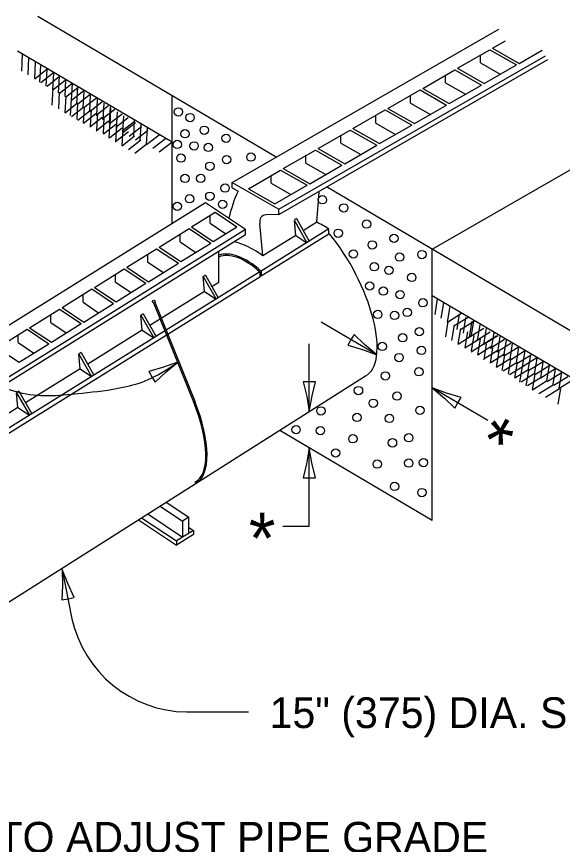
# Model space of a CAD drawing. Extents: x 2262275 to 2262905, y -3123497 to -3123097.
# Drawn here: x 2262752.4 to 2262803.6, y -3123230.2 to -3123152.6 of the extents above; entities that cross this region are included whole.
import ezdxf

# ---------------------------------------------------------------- set-up
doc = ezdxf.new("R2010")
doc.units = 0
for name, color, linetype in [('RD_Ex_Roadway_Notes', 7, 'Continuous'), ('RD_Pr_Roadway_Dimensions', 7, 'Continuous'), ('RD_Pr_Roadway_Items', 7, 'Continuous'), ('RD_Pr_Roadway_Notes', 7, 'Continuous')]:
    doc.layers.add(name, color=color, linetype=linetype)

msp = doc.modelspace()

# ---------------------------------------------------------------- linework, layer by layer
at = {"layer": 'RD_Ex_Roadway_Notes'}
for p, q in [((2262767.251, -3123185.2), (2262767.519, -3123184.97)), ((2262756.684, -3123204.401), (2262757.595, -3123209.018)), ((2262768.315, -3123217.756), (2262774.141, -3123217.756))]:
    msp.add_line(p, q, dxfattribs=at)
msp.add_arc((2262768.478, -3123206.612), 11.146, 192.46833, 269.15999, dxfattribs=at)
at = {"layer": 'RD_Pr_Roadway_Dimensions'}
for p, q in [((2262786.161, -3123184.305), (2262780.956, -3123181.237)), ((2262779.84, -3123189.614), (2262779.84, -3123183.256)), ((2262796.572, -3123190.44), (2262791.367, -3123187.372)), ((2262779.84, -3123200.34), (2262779.84, -3123193.005)), ((2262777.349, -3123200.339), (2262779.84, -3123200.339))]:
    msp.add_line(p, q, dxfattribs=at)
for points in [[(2262784.048, -3123182.379), (2262783.749, -3123182.883), (2262783.452, -3123183.387), (2262784.833, -3123183.803), (2262786.161, -3123184.305), (2262785.013, -3123183.313)], [(2262780.425, -3123186.815), (2262779.84, -3123186.814), (2262779.254, -3123186.814), (2262779.597, -3123188.214), (2262779.84, -3123189.614), (2262780.111, -3123188.121)], [(2262793.48, -3123189.298), (2262793.779, -3123188.794), (2262794.076, -3123188.289), (2262792.695, -3123187.874), (2262791.367, -3123187.372), (2262792.515, -3123188.364)], [(2262779.254, -3123195.804), (2262779.84, -3123195.805), (2262780.425, -3123195.805), (2262780.082, -3123194.405), (2262779.84, -3123193.005), (2262779.568, -3123194.498)]]:
    msp.add_lwpolyline(points, close=True, dxfattribs=at)
at = {"layer": 'RD_Pr_Roadway_Items'}
for p, q in [((2262776.744, -3123165.778), (2262754.396, -3123152.598)), ((2262772.617, -3123168.148), (2262797.617, -3123153.777)), ((2262797.012, -3123155.565), (2262798.241, -3123154.861)), ((2262766.992, -3123164.379), (2262752.49, -3123155.83)), ((2262793.744, -3123157.444), (2262796.758, -3123155.711)), ((2262796.758, -3123155.711), (2262799.249, -3123157.136)), ((2262797.012, -3123155.565), (2262799.501, -3123156.987)), ((2262799.501, -3123156.987), (2262801.684, -3123155.734)), ((2262752.884, -3123157.707), (2262752.969, -3123156.154)), ((2262753.491, -3123158.066), (2262753.564, -3123156.501)), ((2262754.098, -3123158.422), (2262754.173, -3123156.859)), ((2262776.993, -3123170.65), (2262801.994, -3123156.277)), ((2262776.993, -3123171.131), (2262802.199, -3123156.636)), ((2262795.881, -3123156.935), (2262795.881, -3123156.199)), ((2262754.098, -3123158.422), (2262755.26, -3123157.505)), ((2262754.588, -3123158.749), (2262754.671, -3123157.192)), ((2262755.186, -3123159.109), (2262755.278, -3123157.551)), ((2262790.475, -3123159.326), (2262793.489, -3123157.594)), ((2262793.489, -3123157.594), (2262795.978, -3123159.015)), ((2262793.744, -3123157.444), (2262796.233, -3123158.865)), ((2262795.881, -3123156.935), (2262797.737, -3123157.999)), ((2262796.233, -3123158.865), (2262799.249, -3123157.136)), ((2262754.683, -3123158.769), (2262755.848, -3123157.847)), ((2262755.266, -3123159.114), (2262756.436, -3123158.19)), ((2262755.791, -3123159.464), (2262755.88, -3123157.905)), ((2262756.339, -3123159.734), (2262756.42, -3123158.169)), ((2262792.609, -3123158.819), (2262792.609, -3123158.081)), ((2262755.791, -3123159.464), (2262756.969, -3123158.55)), ((2262756.384, -3123159.814), (2262757.55, -3123158.899)), ((2262756.948, -3123160.091), (2262757.025, -3123158.529)), ((2262757.548, -3123160.443), (2262757.634, -3123158.886)), ((2262758.048, -3123160.775), (2262758.13, -3123159.219)), ((2262792.609, -3123158.819), (2262794.468, -3123159.881)), ((2262792.964, -3123160.748), (2262795.978, -3123159.015)), ((2262755.75, -3123160.896), (2262755.831, -3123159.34)), ((2262756.358, -3123161.255), (2262756.436, -3123159.698)), ((2262756.973, -3123160.156), (2262758.139, -3123159.241)), ((2262757.548, -3123160.443), (2262758.715, -3123159.524)), ((2262758.137, -3123160.785), (2262759.305, -3123159.871)), ((2262758.653, -3123161.133), (2262758.737, -3123159.578)), ((2262759.26, -3123161.49), (2262759.337, -3123159.93)), ((2262787.208, -3123161.205), (2262790.222, -3123159.471)), ((2262789.34, -3123160.698), (2262789.34, -3123159.961)), ((2262790.222, -3123159.471), (2262792.711, -3123160.894)), ((2262790.475, -3123159.326), (2262792.964, -3123160.748)), ((2262756.96, -3123161.61), (2262757.043, -3123160.055)), ((2262756.96, -3123161.61), (2262758.124, -3123160.686)), ((2262757.468, -3123161.883), (2262757.549, -3123160.329)), ((2262758.073, -3123162.243), (2262758.155, -3123160.686)), ((2262758.718, -3123161.134), (2262759.893, -3123160.216)), ((2262759.26, -3123161.49), (2262760.419, -3123160.565)), ((2262759.918, -3123161.909), (2262760.001, -3123160.354)), ((2262760.523, -3123162.268), (2262760.601, -3123160.701)), ((2262766.992, -3123171.969), (2262766.992, -3123160.028)), ((2262789.34, -3123160.698), (2262791.202, -3123161.76)), ((2262791.367, -3123174.399), (2262816.368, -3123160.028)), ((2262757.549, -3123161.955), (2262758.72, -3123161.043)), ((2262758.139, -3123162.302), (2262759.308, -3123161.386)), ((2262758.677, -3123162.599), (2262758.763, -3123161.045)), ((2262759.329, -3123162.875), (2262759.413, -3123161.318)), ((2262759.849, -3123161.833), (2262761.014, -3123160.92)), ((2262760.428, -3123162.18), (2262761.604, -3123161.264)), ((2262761.123, -3123162.625), (2262761.206, -3123161.06)), ((2262761.172, -3123162.747), (2262761.248, -3123161.18)), ((2262761.777, -3123163.107), (2262761.852, -3123161.538)), ((2262783.935, -3123163.084), (2262786.949, -3123161.35)), ((2262786.949, -3123161.35), (2262789.438, -3123162.773)), ((2262787.208, -3123161.205), (2262789.697, -3123162.628)), ((2262789.697, -3123162.628), (2262792.711, -3123160.894)), ((2262758.677, -3123162.599), (2262759.839, -3123161.679)), ((2262759.267, -3123162.944), (2262760.432, -3123162.03)), ((2262759.933, -3123163.23), (2262760.014, -3123161.667)), ((2262760.542, -3123163.588), (2262760.619, -3123162.025)), ((2262761.123, -3123162.625), (2262762.291, -3123161.702)), ((2262761.711, -3123162.972), (2262762.876, -3123162.049)), ((2262762.366, -3123163.453), (2262762.458, -3123161.897)), ((2262763.385, -3123163.877), (2262763.466, -3123162.319)), ((2262786.071, -3123162.575), (2262786.071, -3123161.839)), ((2262759.848, -3123163.293), (2262761.023, -3123162.373)), ((2262760.542, -3123163.588), (2262761.702, -3123162.668)), ((2262761.088, -3123163.995), (2262761.177, -3123162.439)), ((2262761.133, -3123163.935), (2262762.292, -3123163.014)), ((2262761.692, -3123164.355), (2262761.783, -3123162.799)), ((2262762.299, -3123163.315), (2262763.462, -3123162.395)), ((2262762.366, -3123163.453), (2262763.545, -3123162.538)), ((2262762.956, -3123163.8), (2262764.126, -3123162.887)), ((2262763.988, -3123164.232), (2262764.075, -3123162.678)), ((2262764.592, -3123164.59), (2262764.676, -3123163.032)), ((2262783.935, -3123163.084), (2262786.424, -3123164.505)), ((2262786.071, -3123162.575), (2262787.934, -3123163.639)), ((2262786.424, -3123164.505), (2262789.438, -3123162.773)), ((2262761.712, -3123164.279), (2262762.879, -3123163.359)), ((2262762.297, -3123164.712), (2262762.383, -3123163.159)), ((2262762.297, -3123164.712), (2262763.466, -3123163.788)), ((2262763.546, -3123164.144), (2262764.715, -3123163.23)), ((2262764.592, -3123164.59), (2262765.755, -3123163.667)), ((2262780.667, -3123164.963), (2262783.681, -3123163.23)), ((2262782.804, -3123164.454), (2262782.804, -3123163.718)), ((2262783.681, -3123163.23), (2262786.17, -3123164.652)), ((2262762.888, -3123165.058), (2262764.056, -3123164.142)), ((2262763.475, -3123165.404), (2262764.643, -3123164.488)), ((2262765.185, -3123164.938), (2262766.351, -3123164.02)), ((2262765.77, -3123165.279), (2262766.939, -3123164.364)), ((2262782.804, -3123164.454), (2262784.665, -3123165.518)), ((2262783.156, -3123166.384), (2262786.17, -3123164.652)), ((2262777.398, -3123166.841), (2262780.413, -3123165.108)), ((2262780.413, -3123165.112), (2262782.901, -3123166.533)), ((2262780.667, -3123164.963), (2262783.156, -3123166.384)), ((2262779.531, -3123166.337), (2262779.531, -3123165.601)), ((2262777.398, -3123166.841), (2262779.887, -3123168.266)), ((2262779.531, -3123166.337), (2262781.392, -3123167.399)), ((2262779.887, -3123168.266), (2262782.901, -3123166.533)), ((2262774.129, -3123168.725), (2262777.144, -3123166.991)), ((2262776.262, -3123168.216), (2262776.262, -3123167.479)), ((2262777.144, -3123166.991), (2262779.635, -3123168.412)), ((2262772.617, -3123168.148), (2262776.993, -3123170.65)), ((2262772.617, -3123168.641), (2262772.617, -3123168.148)), ((2262776.262, -3123168.216), (2262778.123, -3123169.28)), ((2262776.619, -3123170.146), (2262779.635, -3123168.412)), ((2262772.617, -3123168.641), (2262773.16, -3123168.952)), ((2262774.129, -3123168.725), (2262776.619, -3123170.146)), ((2262780.551, -3123171.879), (2262780.751, -3123169.063)), ((2262804.474, -3123182.127), (2262781.463, -3123168.558)), ((2262718.861, -3123201.9), (2262770.115, -3123170.023)), ((2262770.115, -3123170.023), (2262773.868, -3123172.525)), ((2262776.993, -3123171.142), (2262776.993, -3123170.65)), ((2262768.8, -3123172.316), (2262771.024, -3123170.932)), ((2262770.535, -3123171.972), (2262770.535, -3123171.236)), ((2262771.024, -3123170.932), (2262773.058, -3123172.292)), ((2262776.993, -3123171.142), (2262775.782, -3123171.177)), ((2262778.649, -3123171.525), (2262778.432, -3123171.659)), ((2262778.649, -3123171.525), (2262779.83, -3123173.647)), ((2262768.8, -3123172.316), (2262770.84, -3123173.67)), ((2262770.535, -3123171.972), (2262772.003, -3123172.95)), ((2262770.84, -3123173.67), (2262773.058, -3123172.292)), ((2262775.493, -3123175.026), (2262775.217, -3123171.977)), ((2262778.587, -3123173.099), (2262778.458, -3123171.705)), ((2262778.458, -3123171.705), (2262779.616, -3123173.785)), ((2262780.551, -3123171.879), (2262779.353, -3123172.627)), ((2262722.614, -3123204.4), (2262773.868, -3123172.525)), ((2262722.614, -3123204.889), (2262773.868, -3123173.017)), ((2262765.768, -3123174.203), (2262768.564, -3123172.462)), ((2262767.736, -3123173.714), (2262767.736, -3123172.977)), ((2262768.564, -3123172.462), (2262770.599, -3123173.82)), ((2262773.868, -3123173.017), (2262773.868, -3123172.525)), ((2262781.682, -3123172.497), (2262775.332, -3123176.443)), ((2262781.682, -3123172.99), (2262775.332, -3123176.935)), ((2262778.587, -3123173.099), (2262775.493, -3123175.026)), ((2262778.587, -3123173.099), (2262779.616, -3123173.785)), ((2262781.682, -3123172.99), (2262781.682, -3123172.497)), ((2262767.736, -3123173.714), (2262769.201, -3123174.691)), ((2262767.802, -3123175.558), (2262770.599, -3123173.82)), ((2262762.732, -3123176.089), (2262765.527, -3123174.348)), ((2262765.527, -3123174.348), (2262767.566, -3123175.706)), ((2262765.768, -3123174.203), (2262767.802, -3123175.558)), ((2262771.364, -3123177.527), (2262771.364, -3123174.569)), ((2262791.367, -3123199.803), (2262791.367, -3123174.399)), ((2262764.7, -3123175.6), (2262764.7, -3123174.865)), ((2262759.699, -3123177.975), (2262762.496, -3123176.234)), ((2262762.496, -3123176.234), (2262764.531, -3123177.594)), ((2262762.732, -3123176.089), (2262764.767, -3123177.448)), ((2262764.7, -3123175.6), (2262766.169, -3123176.578)), ((2262764.767, -3123177.448), (2262767.566, -3123175.706)), ((2262775.212, -3123177.01), (2262720.73, -3123210.89)), ((2262775.212, -3123176.519), (2262720.749, -3123210.387)), ((2262761.668, -3123177.488), (2262761.668, -3123176.75)), ((2262770.11, -3123176.833), (2262769.895, -3123176.966)), ((2262770.02, -3123178.362), (2262769.895, -3123176.964)), ((2262769.895, -3123176.964), (2262771.098, -3123179.078)), ((2262770.115, -3123176.841), (2262771.311, -3123178.944)), ((2262775.212, -3123176.523), (2262775.212, -3123177.01)), ((2262775.332, -3123176.443), (2262775.332, -3123176.935)), ((2262761.668, -3123177.488), (2262763.132, -3123178.464)), ((2262761.734, -3123179.334), (2262764.531, -3123177.594)), ((2262771.364, -3123177.527), (2262770.706, -3123177.933)), ((2262756.663, -3123179.863), (2262759.459, -3123178.125)), ((2262759.459, -3123178.125), (2262761.498, -3123179.48)), ((2262759.699, -3123177.975), (2262761.734, -3123179.334)), ((2262770.02, -3123178.362), (2262764.9, -3123181.548)), ((2262770.02, -3123178.362), (2262771.098, -3123179.078)), ((2262758.63, -3123179.373), (2262758.63, -3123178.637)), ((2262758.63, -3123179.373), (2262760.094, -3123180.35)), ((2262765.358, -3123179.354), (2262769.102, -3123188.645)), ((2262815.56, -3123193.019), (2262791.367, -3123178.752)), ((2262791.626, -3123180.527), (2262791.861, -3123179.062)), ((2262753.626, -3123181.753), (2262756.428, -3123180.012)), ((2262756.428, -3123180.012), (2262758.463, -3123181.366)), ((2262756.663, -3123179.863), (2262758.698, -3123181.222)), ((2262758.698, -3123181.222), (2262761.498, -3123179.48)), ((2262765.247, -3123179.409), (2262768.989, -3123188.692)), ((2262792.208, -3123180.874), (2262792.447, -3123179.409)), ((2262792.798, -3123181.224), (2262793.044, -3123179.759)), ((2262755.599, -3123181.261), (2262755.599, -3123180.528)), ((2262764.276, -3123180.457), (2262764.063, -3123180.591)), ((2262764.187, -3123181.989), (2262764.063, -3123180.591)), ((2262764.063, -3123180.591), (2262765.265, -3123182.706)), ((2262764.276, -3123180.457), (2262765.483, -3123182.572)), ((2262792.798, -3123181.224), (2262794.122, -3123180.397)), ((2262793.404, -3123181.579), (2262794.723, -3123180.752)), ((2262793.696, -3123181.924), (2262793.929, -3123180.459)), ((2262794.282, -3123182.273), (2262794.516, -3123180.808)), ((2262755.599, -3123181.261), (2262757.063, -3123182.237)), ((2262755.665, -3123183.107), (2262758.463, -3123181.366)), ((2262792.627, -3123182.596), (2262792.863, -3123181.129)), ((2262793.214, -3123182.942), (2262793.451, -3123181.477)), ((2262794.007, -3123181.936), (2262795.331, -3123181.111)), ((2262794.871, -3123182.622), (2262795.102, -3123181.148)), ((2262795.023, -3123182.613), (2262795.266, -3123181.151)), ((2262795.61, -3123182.962), (2262795.853, -3123181.497)), ((2262750.595, -3123183.64), (2262753.389, -3123181.899)), ((2262752.561, -3123183.151), (2262752.561, -3123182.414)), ((2262753.389, -3123181.899), (2262755.424, -3123183.257)), ((2262753.626, -3123181.753), (2262755.665, -3123183.107)), ((2262764.187, -3123181.989), (2262759.067, -3123185.171)), ((2262764.187, -3123181.989), (2262765.265, -3123182.706)), ((2262793.803, -3123183.291), (2262794.046, -3123181.822)), ((2262793.803, -3123183.291), (2262795.12, -3123182.464)), ((2262794.465, -3123183.595), (2262794.705, -3123182.127)), ((2262794.871, -3123182.622), (2262796.188, -3123181.788)), ((2262795.046, -3123183.935), (2262795.291, -3123182.474)), ((2262795.46, -3123182.969), (2262796.796, -3123182.146)), ((2262796.197, -3123183.309), (2262796.441, -3123181.841)), ((2262796.197, -3123183.309), (2262797.527, -3123182.479)), ((2262796.923, -3123183.702), (2262797.156, -3123182.229)), ((2262752.561, -3123183.151), (2262754.026, -3123184.128)), ((2262752.629, -3123184.995), (2262755.424, -3123183.257)), ((2262794.407, -3123183.648), (2262795.726, -3123182.816)), ((2262795.015, -3123184.003), (2262796.333, -3123183.172)), ((2262795.636, -3123184.283), (2262795.88, -3123182.823)), ((2262796.067, -3123183.324), (2262797.401, -3123182.501)), ((2262796.8, -3123183.661), (2262798.134, -3123182.836)), ((2262797.407, -3123184.017), (2262798.727, -3123183.192)), ((2262797.507, -3123184.041), (2262797.742, -3123182.579)), ((2262798.091, -3123184.39), (2262798.34, -3123182.928)), ((2262798.666, -3123184.692), (2262798.9, -3123183.219)), ((2262750.595, -3123183.64), (2262752.629, -3123184.995)), ((2262795.636, -3123184.283), (2262796.966, -3123183.459)), ((2262796.23, -3123184.748), (2262796.466, -3123183.274)), ((2262796.243, -3123184.643), (2262797.572, -3123183.816)), ((2262796.816, -3123185.088), (2262797.052, -3123183.626)), ((2262797.403, -3123185.437), (2262797.646, -3123183.975)), ((2262798.091, -3123184.39), (2262799.42, -3123183.568)), ((2262798.699, -3123184.748), (2262800.019, -3123183.922)), ((2262799.252, -3123185.032), (2262799.486, -3123183.567)), ((2262799.837, -3123185.381), (2262800.076, -3123183.916)), ((2262758.448, -3123184.085), (2262758.23, -3123184.218)), ((2262758.359, -3123185.612), (2262758.23, -3123184.218)), ((2262758.23, -3123184.218), (2262759.437, -3123186.33)), ((2262758.448, -3123184.085), (2262759.649, -3123186.196)), ((2262796.846, -3123185), (2262798.169, -3123184.173)), ((2262797.403, -3123185.437), (2262798.722, -3123184.61)), ((2262797.924, -3123185.763), (2262798.16, -3123184.298)), ((2262798.512, -3123186.112), (2262798.745, -3123184.646)), ((2262799.304, -3123185.105), (2262800.626, -3123184.28)), ((2262799.837, -3123185.381), (2262801.158, -3123184.553)), ((2262800.366, -3123185.746), (2262800.603, -3123184.283)), ((2262800.951, -3123186.096), (2262801.188, -3123184.632)), ((2262798.009, -3123185.793), (2262799.33, -3123184.968)), ((2262798.616, -3123186.148), (2262799.936, -3123185.326)), ((2262799.1, -3123186.461), (2262799.345, -3123184.995)), ((2262799.585, -3123186.862), (2262799.822, -3123185.396)), ((2262800.435, -3123185.737), (2262801.765, -3123184.912)), ((2262801.043, -3123186.096), (2262802.373, -3123185.268)), ((2262801.544, -3123186.445), (2262801.774, -3123184.972)), ((2262802.104, -3123186.735), (2262802.346, -3123185.265)), ((2262724.488, -3123224.648), (2262785.119, -3123186.273)), ((2262758.359, -3123185.612), (2262753.235, -3123188.8)), ((2262758.359, -3123185.612), (2262759.437, -3123186.33)), ((2262799.1, -3123186.461), (2262800.42, -3123185.636)), ((2262799.702, -3123186.816), (2262801.028, -3123185.993)), ((2262800.176, -3123187.211), (2262800.409, -3123185.747)), ((2262800.31, -3123187.175), (2262801.633, -3123186.35)), ((2262800.765, -3123187.56), (2262801.004, -3123186.091)), ((2262801.544, -3123186.445), (2262802.865, -3123185.612)), ((2262802.148, -3123186.802), (2262803.466, -3123185.968)), ((2262802.689, -3123187.079), (2262802.931, -3123185.613)), ((2262802.751, -3123187.152), (2262804.074, -3123186.326)), ((2262803.275, -3123187.424), (2262803.515, -3123185.962)), ((2262800.765, -3123187.56), (2262802.083, -3123186.732)), ((2262801.368, -3123187.916), (2262802.691, -3123187.092)), ((2262803.275, -3123187.424), (2262804.607, -3123186.601)), ((2262752.616, -3123187.707), (2262752.402, -3123187.841)), ((2262752.525, -3123189.24), (2262752.402, -3123187.841)), ((2262752.402, -3123187.841), (2262753.604, -3123189.958)), ((2262752.616, -3123187.707), (2262753.818, -3123189.824)), ((2262801.975, -3123188.275), (2262803.295, -3123187.442)), ((2262803.178, -3123188.932), (2262803.411, -3123187.462)), ((2262752.525, -3123189.24), (2262747.406, -3123192.423)), ((2262752.525, -3123189.24), (2262753.604, -3123189.958)), ((2262791.367, -3123199.803), (2262777.063, -3123191.37)), ((2262765.853, -3123198.468), (2262767.967, -3123199.878)), ((2262766.432, -3123198.102), (2262768.556, -3123199.516)), ((2262764.695, -3123199.201), (2262767.967, -3123201.378)), ((2262768.556, -3123199.516), (2262767.967, -3123199.878)), ((2262768.556, -3123201.021), (2262768.556, -3123199.516)), ((2262763.826, -3123199.748), (2262767.38, -3123202.115)), ((2262764.121, -3123199.563), (2262767.38, -3123201.737)), ((2262767.967, -3123199.878), (2262767.967, -3123201.378)), ((2262768.979, -3123200.765), (2262767.38, -3123201.737)), ((2262768.556, -3123200.481), (2262768.979, -3123200.765)), ((2262768.979, -3123200.765), (2262768.979, -3123201.138)), ((2262768.979, -3123201.138), (2262767.38, -3123202.115)), ((2262767.38, -3123201.737), (2262767.38, -3123202.115))]:
    msp.add_line(p, q, dxfattribs=at)
for centre, major_axis in [((2262767.568, -3123161.536), (-0.391, 0)), ((2262768.662, -3123162.06), (-0.391, 0)), ((2262769.995, -3123163.248), (-0.391, 0)), ((2262768.187, -3123163.581), (-0.391, 0)), ((2262772.039, -3123164.008), (-0.391, 0)), ((2262767.473, -3123164.58), (-0.391, 0)), ((2262769.043, -3123164.722), (-0.391, 0)), ((2262770.375, -3123164.865), (-0.391, 0)), ((2262774.369, -3123165.768), (-0.391, 0)), ((2262767.807, -3123165.863), (-0.391, 0)), ((2262772.086, -3123166.006), (-0.391, 0)), ((2262770.517, -3123166.624), (-0.391, 0)), ((2262768.187, -3123167.766), (-0.391, 0)), ((2262769.661, -3123167.766), (-0.391, 0)), ((2262771.944, -3123168.669), (-0.391, 0)), ((2262768.615, -3123169.668), (-0.391, 0)), ((2262770.517, -3123169.429), (-0.391, 0)), ((2262767.473, -3123170.381), (-0.391, 0)), ((2262771.706, -3123170.191), (-0.391, 0)), ((2262781.076, -3123169.763), (-0.391, 0)), ((2262783.072, -3123170.523), (-0.391, 0)), ((2262785.212, -3123172.045), (-0.391, 0)), ((2262782.549, -3123172.9), (-0.391, 0)), ((2262787.781, -3123173.377), (-0.391, 0)), ((2262785.736, -3123173.994), (-0.391, 0)), ((2262783.976, -3123174.85), (-0.391, 0)), ((2262790.396, -3123174.898), (-0.391, 0)), ((2262788.304, -3123175.137), (-0.391, 0)), ((2262785.926, -3123176.039), (-0.391, 0)), ((2262787.305, -3123176.373), (-0.391, 0)), ((2262789.445, -3123177.038), (-0.391, 0)), ((2262785.498, -3123177.846), (-0.391, 0)), ((2262786.782, -3123178.321), (-0.391, 0)), ((2262788.351, -3123178.655), (-0.391, 0)), ((2262765.258, -3123179.292), (0.121, 0)), ((2262790.491, -3123179.415), (-0.391, 0)), ((2262786.258, -3123180.509), (-0.391, 0)), ((2262789.017, -3123180.319), (-0.391, 0)), ((2262787.829, -3123180.605), (-0.391, 0)), ((2262788.589, -3123182.696), (-0.391, 0)), ((2262790.159, -3123182.126), (-0.391, 0)), ((2262786.687, -3123183.505), (-0.391, 0)), ((2262790.349, -3123183.886), (-0.391, 0)), ((2262788.256, -3123184.551), (-0.391, 0)), ((2262790.111, -3123185.882), (-0.391, 0)), ((2262786.972, -3123186.264), (-0.391, 0)), ((2262784.452, -3123187.642), (-0.391, 0)), ((2262788.066, -3123188.165), (-0.391, 0)), ((2262785.831, -3123188.831), (-0.391, 0)), ((2262780.932, -3123189.545), (-0.391, 0)), ((2262790.206, -3123189.497), (-0.391, 0)), ((2262784.31, -3123190.162), (-0.391, 0)), ((2262787.352, -3123190.257), (-0.391, 0)), ((2262778.602, -3123191.303), (-0.391, 0)), ((2262780.884, -3123191.398), (-0.391, 0)), ((2262783.928, -3123192.16), (-0.391, 0)), ((2262789.16, -3123192.065), (-0.391, 0)), ((2262787.639, -3123192.54), (-0.391, 0)), ((2262782.312, -3123193.491), (-0.391, 0)), ((2262789.16, -3123194.442), (-0.391, 0)), ((2262790.539, -3123194.394), (-0.391, 0)), ((2262786.211, -3123194.537), (-0.391, 0)), ((2262787.829, -3123196.629), (-0.391, 0)), ((2262790.396, -3123197.199), (-0.391, 0))]:
    msp.add_ellipse(centre, major_axis=major_axis, ratio=0.999876, dxfattribs=at)
for centre, major_axis, ratio, start_param, end_param in [((2262785.661, -3123174.609), (-13.723, 0), 0.999876, 5.858175, 6.053231), ((2262775.8, -3123171.791), (0.613, 0), 0.999876, 1.599754, 3.454954), ((2262779.477, -3123186.342), (-7.827, 14.843), 0.673811, 5.444538, 5.534407), ((2262780.867, -3123178.213), (-4.25, 8.062), 0.399373, 3.141544, 5.196954), ((2262775.626, -3123183.519), (-5.056, 9.589), 0.49502, 5.486133, 5.891614), ((2262775.626, -3123183.519), (-4.46, 8.459), 0.427561, 5.444598, 6.229398), ((2262775.626, -3123183.519), (-4.391, 8.329), 0.418649, 5.457133, 6.246091), ((2262764.929, -3123188.285), (-4.191, 7.95), 0.390893, 3.141545, 4.460998), ((2262764.929, -3123188.285), (-4.25, 8.062), 0.399373, 3.141544, 4.460997)]:
    msp.add_ellipse(centre, major_axis=major_axis, ratio=ratio, start_param=start_param, end_param=end_param, dxfattribs=at)
at = {"layer": 'RD_Pr_Roadway_Notes'}
for points in [[(2262764.8, -3123185.855), (2262765.09, -3123186.364), (2262765.382, -3123186.871), (2262766.426, -3123185.877), (2262767.519, -3123184.97), (2262766.089, -3123185.477)], [(2262756.651, -3123207.259), (2262757.226, -3123207.148), (2262757.801, -3123207.034), (2262757.193, -3123205.727), (2262756.684, -3123204.401), (2262756.707, -3123205.918)]]:
    msp.add_lwpolyline(points, close=True, dxfattribs=at)
msp.add_spline([(2262767.251, -3123185.2), (2262764.717, -3123186.645), (2262762.362, -3123187.369), (2262758.564, -3123187.912), (2262752.95, -3123187.912), (2262750.233, -3123187.006), (2262746.253, -3123185.376), (2262743.355, -3123183.568), (2262740.095, -3123180.307), (2262737.922, -3123178.137), (2262736.297, -3123175.966), (2262733.576, -3123173.431), (2262730.682, -3123171.437), (2262727.605, -3123169.086), (2262724.039, -3123166.254)], degree=3, dxfattribs=at)

# ---------------------------------------------------------------- texts
at = {"layer": 'RD_Pr_Roadway_Dimensions'}
msp.add_text('*', height=4.8, rotation=329.48757, dxfattribs=at).set_placement((2262794.896, -3123193.879))
msp.add_text('*', height=4.8, dxfattribs=at).set_placement((2262774.172, -3123203.88))
at = {"layer": 'RD_Pr_Roadway_Notes'}
for s, p in [('15" (375) DIA. SDR-35 PVC SEWER PIPE', (2262776.12, -3123219.266)), ('BLOCKS TO ADJUST PIPE GRADE', (2262733.913, -3123230.938))]:
    msp.add_text(s, height=2.88, dxfattribs=at).set_placement(p)

doc.saveas('drawing.dxf')
